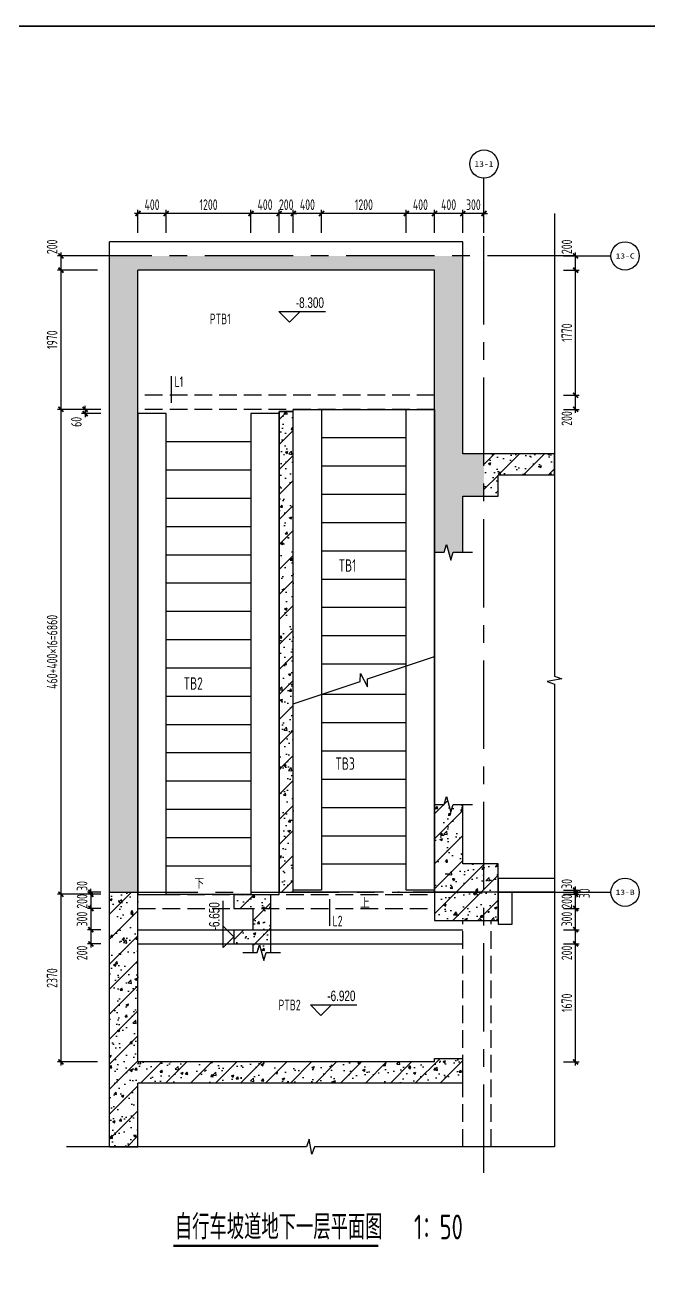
# Model space of a CAD drawing. Extents: x 20383 to 83436, y 6754 to 118707.
# Drawn here: x 31103 to 39935, y 40265 to 58068 of the extents above; entities that cross this region are included whole.
import ezdxf
from ezdxf.enums import TextEntityAlignment as Align

# ---------------------------------------------------------------- set-up
doc = ezdxf.new("R2010")
doc.units = 0
doc.header["$LTSCALE"] = 1000
doc.header["$MEASUREMENT"] = 0
for name, pattern in [('104-13#14# B1核心筒G$0$DOTE', [2.42, 2, -0.2, 0.02, -0.2]), ('CENTER', [2, 1.25, -0.25, 0.25, -0.25]), ('DASH', [0.35, 0.25, -0.1])]:
    doc.linetypes.add(name, pattern=pattern)
doc.layers.get('0').update_dxf_attribs({"linetype": 'CONTINUOUS'})
doc.layers.get('Defpoints').update_dxf_attribs({"color": 167, "linetype": 'CONTINUOUS'})
for name, color, linetype in [('02-TEXT_轴号', 7, 'CONTINUOUS'), ('104-13 B0核心筒$0$A_STR-砼墙', 51, 'CONTINUOUS'), ('104-13 B2核心筒$0$A_STR-砼墙', 51, 'CONTINUOUS'), ('104-13#14# B1核心筒G$0$A-E_电梯', 171, 'CONTINUOUS'), ('104-13#14# B1核心筒G$0$A-TECH_结构', 21, 'CONTINUOUS'), ('104-13#14# B1核心筒G$0$A_AXIS-轴线', 36, '104-13#14# B1核心筒G$0$DOTE'), ('104-13#14# B1核心筒G$0$A_STR-砌块墙', 121, 'CONTINUOUS'), ('104-13#14# B1核心筒G$0$A_STR-砼墙', 51, 'CONTINUOUS'), ('104-13#14# B1核心筒G$0$A_STR-砼柱', 51, 'CONTINUOUS'), ('AXIS', 253, 'CENTER'), ('AXIS_TEXT', 7, 'CONTINUOUS'), ('DIM', 3, 'CONTINUOUS'), ('PUB_TEXT', 7, 'CONTINUOUS'), ('s-beam', 4, 'DASH'), ('s-dim', 3, 'CONTINUOUS'), ('S-DIM-SYMB', 3, 'CONTINUOUS'), ('S-HATCH', 253, 'CONTINUOUS'), ('s-stair', 7, 'CONTINUOUS'), ('s-thin', 3, 'CONTINUOUS'), ('S_TEXT', 7, 'CONTINUOUS'), ('S_THIN', 7, 'CONTINUOUS'), ('X-104 13#平面$0$DIM_SYMB', 3, 'CONTINUOUS')]:
    doc.layers.add(name, color=color, linetype=linetype)
doc.styles.add('_TCH_AXIS', font='STXIHEI.TTF')
doc.styles.add('_TCH_DIM', font='ros.shx', dxfattribs={"width": 0.8, "bigfont": 'jd.shx'})
doc.styles.add('COMPLEX', font='COMPLEX')
doc.styles.add('TSSD_Dimension', font='tssdeng.shx', dxfattribs={"width": 0.7, "bigfont": 'TSSDCHN.SHX'})
doc.styles.add('TSSD_Rein', font='Tssdeng.shx', dxfattribs={"width": 0.7, "bigfont": 'hztxt.shx'})
doc.dimstyles.new('TSSD_50_50', dxfattribs={"dimtxt": 150, "dimasz": 50, "dimexe": 50, "dimexo": 125, "dimgap": 50, "dimtad": 1, "dimdec": 0, "dimzin": 0, "dimdsep": 46, "dimtxsty": 'TSSD_Dimension', "dimblk": 'ARCHTICK', "dimblk1": 'ARCHTICK', "dimblk2": 'ARCHTICK', "dimcen": 0, "dimdle": 50, "dimclrt": 7, "dimadec": 0, "dimazin": 0, "dimtfac": 1, "dimtdec": 0, "dimtix": 1, "dimtmove": 2, "dimatfit": 3, "dimfxl": 1, "dimtolj": 1, "dimtzin": 0, "dimarcsym": 0})
pattern_1 = [(50, (-183268.56, 102514.47), (358.6301, -31.37607), [37.5, -412.5]), (355, (-183268.56, 102514.47), (-69.37567, 376.09607), [30, -330]), (100.4514, (-183238.68, 102511.86), (289.2547, 344.71977), [31.8701, -350.57106]), (46.1842, (-183268.56, 102614.47), (533.6205, -82.7595), [56.25, -618.75]), (96.6356, (-183224.1, 102607.6), (467.3314, 487.0589), [47.8051, -525.8565]), (351.1842, (-183268.56, 102614.47), (467.331, 487.0593), [45, -495]), (21, (-183218.56, 102589.47), (298.45353, -201.30945), [37.5, -412.5]), (326, (-183218.56, 102589.47), (121.65767, 362.575), [30, -330]), (71.4514, (-183193.7, 102572.7), (420.1113, 161.26525), [31.8701, -350.57106]), (37.5, (-183268.56, 102514.47), (6.07993, 166.44693), [0, -326, 0, -335, 0, -331.25]), (7.5, (-183268.56, 102514.47), (131.53477, 197.20586), [0, -191, 0, -318.5, 0, -126.25]), (327.5, (-183380.06, 102514.47), (266.91122, -11.277436), [0, -125, 0, -390, 0, -517.5]), (317.5, (-183430.06, 102514.47), (291.59308, 50.0525), [0, -162.5, 0, -259, 0, -367.5]), (45, (-183268.56, 102514.47), (-176.7767, 176.7767), [])]

# ---------------------------------------------------------------- blocks, each defined once
blk = doc.blocks.new('_AXISO')
blk.add_circle((0, 0), 0.5)
at = {"layer": 'AXIS_TEXT', "style": 'COMPLEX', "width": 1.041667}
blk.add_attdef('A', text='', height=0.56, dxfattribs=at).set_placement((-0.25, -0.28), (0.25, -0.28), align=Align.FIT)
blk = doc.blocks.new('_ArchTick')
at = {"color": 0, "const_width": 0.5}
blk.add_lwpolyline([(-0.71, -0.71), (0.71, 0.71)], dxfattribs=at)
blk = doc.blocks.new('*D177')
at = {"layer": 'Defpoints', "color": 0, "transparency": 16777216}
for p in [(31853, 54804), (31610, 54604), (32253, 54604)]:
    blk.add_point(p, dxfattribs=at)
at = {"layer": 's-dim', "color": 0, "lineweight": -2, "transparency": 16777216}
for p, q in [((31610, 54854), (31610, 54554)), ((31728, 54804), (31560, 54804)), ((32128, 54604), (31560, 54604))]:
    blk.add_line(p, q, dxfattribs=at)
at = {"layer": 's-dim', "color": 0, "lineweight": -2, "transparency": 16777216, "xscale": 50, "yscale": 50, "zscale": 50}
for p, rotation in [((31610, 54804), 90), ((31610, 54604), 270)]:
    blk.add_blockref('_ArchTick', p, dxfattribs=dict(at, rotation=rotation))
at = {"layer": 's-dim', "color": 7, "transparency": 16777216, "insert": (31485, 54933), "char_height": 150, "attachment_point": 5, "rotation": 90, "style": 'TSSD_Dimension'}
blk.add_mtext('\\A1;200', dxfattribs=at)
blk = doc.blocks.new('*D178')
at = {"layer": 'Defpoints', "color": 0, "transparency": 16777216}
for p in [(32253, 54604), (31610, 52634), (32253, 52634)]:
    blk.add_point(p, dxfattribs=at)
at = {"layer": 's-dim', "color": 0, "lineweight": -2, "transparency": 16777216}
for p, q in [((32128, 54604), (31560, 54604)), ((31610, 54654), (31610, 52584)), ((32128, 52634), (31560, 52634))]:
    blk.add_line(p, q, dxfattribs=at)
at = {"layer": 's-dim', "color": 0, "lineweight": -2, "transparency": 16777216, "xscale": 50, "yscale": 50, "zscale": 50}
for p, rotation in [((31610, 54604), 90), ((31610, 52634), 270)]:
    blk.add_blockref('_ArchTick', p, dxfattribs=dict(at, rotation=rotation))
at = {"layer": 's-dim', "color": 7, "transparency": 16777216, "insert": (31485, 53619), "char_height": 150, "attachment_point": 5, "rotation": 90, "style": 'TSSD_Dimension'}
blk.add_mtext('\\A1;1970', dxfattribs=at)
blk = doc.blocks.new('*D179')
at = {"layer": 'Defpoints', "color": 0, "transparency": 16777216}
for p in [(32253, 52634), (31610, 45774), (32253, 45774)]:
    blk.add_point(p, dxfattribs=at)
at = {"layer": 's-dim', "color": 0, "lineweight": -2, "transparency": 16777216}
for p, q in [((32128, 52634), (31560, 52634)), ((31610, 52684), (31610, 45724)), ((32128, 45774), (31560, 45774))]:
    blk.add_line(p, q, dxfattribs=at)
at = {"layer": 's-dim', "color": 0, "lineweight": -2, "transparency": 16777216, "xscale": 50, "yscale": 50, "zscale": 50}
for p, rotation in [((31610, 52634), 90), ((31610, 45774), 270)]:
    blk.add_blockref('_ArchTick', p, dxfattribs=dict(at, rotation=rotation))
at = {"layer": 's-dim', "color": 7, "transparency": 16777216, "insert": (31485, 49204), "char_height": 150, "attachment_point": 5, "rotation": 90, "style": 'TSSD_Dimension'}
blk.add_mtext('\\A1;460+400×16=6860', dxfattribs=at)
blk = doc.blocks.new('*D180')
at = {"layer": 'Defpoints', "color": 0, "transparency": 16777216}
for p in [(32253, 45774), (31610, 43404), (32253, 43404)]:
    blk.add_point(p, dxfattribs=at)
at = {"layer": 's-dim', "color": 0, "lineweight": -2, "transparency": 16777216}
for p, q in [((32128, 45774), (31560, 45774)), ((31610, 45824), (31610, 43354)), ((32128, 43404), (31560, 43404))]:
    blk.add_line(p, q, dxfattribs=at)
at = {"layer": 's-dim', "color": 0, "lineweight": -2, "transparency": 16777216, "xscale": 50, "yscale": 50, "zscale": 50}
for p, rotation in [((31610, 45774), 90), ((31610, 43404), 270)]:
    blk.add_blockref('_ArchTick', p, dxfattribs=dict(at, rotation=rotation))
at = {"layer": 's-dim', "color": 7, "transparency": 16777216, "insert": (31485, 44589), "char_height": 150, "attachment_point": 5, "rotation": 90, "style": 'TSSD_Dimension'}
blk.add_mtext('\\A1;2370', dxfattribs=at)
blk = doc.blocks.new('*D181')
at = {"layer": 'Defpoints', "color": 0, "transparency": 16777216}
for p in [(31953, 52574), (32300, 52634), (32300, 52574)]:
    blk.add_point(p, dxfattribs=at)
at = {"layer": 's-dim', "color": 0, "lineweight": -2, "transparency": 16777216}
for p, q in [((32175, 52634), (31903, 52634)), ((32175, 52574), (31903, 52574)), ((31953, 52634), (31953, 52684)), ((31953, 52634), (31953, 52574)), ((31953, 52574), (31953, 52524))]:
    blk.add_line(p, q, dxfattribs=at)
at = {"layer": 's-dim', "color": 0, "lineweight": -2, "transparency": 16777216, "xscale": 50, "yscale": 50, "zscale": 50}
for p, rotation in [((31953, 52634), 270), ((31953, 52574), 90)]:
    blk.add_blockref('_ArchTick', p, dxfattribs=dict(at, rotation=rotation))
at = {"layer": 's-dim', "color": 7, "transparency": 16777216, "insert": (31828, 52457), "char_height": 150, "attachment_point": 5, "rotation": 90, "style": 'TSSD_Dimension'}
blk.add_mtext('\\A1;60', dxfattribs=at)
blk = doc.blocks.new('*D182')
at = {"layer": 'Defpoints', "color": 0, "transparency": 16777216}
for p in [(32034, 45774), (32300, 45804), (32300, 45774)]:
    blk.add_point(p, dxfattribs=at)
at = {"layer": 's-dim', "color": 0, "lineweight": -2, "transparency": 16777216}
for p, q in [((32175, 45804), (31984, 45804)), ((32175, 45774), (31984, 45774)), ((32034, 45804), (32034, 45854)), ((32034, 45804), (32034, 45774)), ((32034, 45774), (32034, 45724))]:
    blk.add_line(p, q, dxfattribs=at)
at = {"layer": 's-dim', "color": 0, "lineweight": -2, "transparency": 16777216, "xscale": 50, "yscale": 50, "zscale": 50}
for p, rotation in [((32034, 45804), 270), ((32034, 45774), 90)]:
    blk.add_blockref('_ArchTick', p, dxfattribs=dict(at, rotation=rotation))
at = {"layer": 's-dim', "color": 7, "transparency": 16777216, "insert": (31909, 45892), "char_height": 150, "attachment_point": 5, "rotation": 90, "style": 'TSSD_Dimension'}
blk.add_mtext('\\A1;30', dxfattribs=at)
blk = doc.blocks.new('*D183')
at = {"layer": 'Defpoints', "color": 0, "transparency": 16777216}
for p in [(32300, 45774), (32034, 45574), (32300, 45574)]:
    blk.add_point(p, dxfattribs=at)
at = {"layer": 's-dim', "color": 0, "lineweight": -2, "transparency": 16777216}
for p, q in [((32175, 45774), (31984, 45774)), ((32034, 45774), (32034, 45824)), ((32034, 45774), (32034, 45574)), ((32175, 45574), (31984, 45574)), ((32034, 45574), (32034, 45524))]:
    blk.add_line(p, q, dxfattribs=at)
at = {"layer": 's-dim', "color": 0, "lineweight": -2, "transparency": 16777216, "xscale": 50, "yscale": 50, "zscale": 50}
for p, rotation in [((32034, 45774), 270), ((32034, 45574), 90)]:
    blk.add_blockref('_ArchTick', p, dxfattribs=dict(at, rotation=rotation))
at = {"layer": 's-dim', "color": 7, "transparency": 16777216, "insert": (31909, 45674), "char_height": 150, "attachment_point": 5, "rotation": 90, "style": 'TSSD_Dimension'}
blk.add_mtext('\\A1;200', dxfattribs=at)
blk = doc.blocks.new('*D184')
at = {"layer": 'Defpoints', "color": 0, "transparency": 16777216}
for p in [(32300, 45574), (32034, 45274), (32300, 45274)]:
    blk.add_point(p, dxfattribs=at)
at = {"layer": 's-dim', "color": 0, "lineweight": -2, "transparency": 16777216}
for p, q in [((32034, 45574), (32034, 45624)), ((32175, 45574), (31984, 45574)), ((32034, 45574), (32034, 45274)), ((32175, 45274), (31984, 45274)), ((32034, 45274), (32034, 45224))]:
    blk.add_line(p, q, dxfattribs=at)
at = {"layer": 's-dim', "color": 0, "lineweight": -2, "transparency": 16777216, "xscale": 50, "yscale": 50, "zscale": 50}
for p, rotation in [((32034, 45574), 270), ((32034, 45274), 90)]:
    blk.add_blockref('_ArchTick', p, dxfattribs=dict(at, rotation=rotation))
at = {"layer": 's-dim', "color": 7, "transparency": 16777216, "insert": (31909, 45424), "char_height": 150, "attachment_point": 5, "rotation": 90, "style": 'TSSD_Dimension'}
blk.add_mtext('\\A1;300', dxfattribs=at)
blk = doc.blocks.new('*D185')
at = {"layer": 'Defpoints', "color": 0, "transparency": 16777216}
for p in [(32300, 45274), (32034, 45074), (32300, 45074)]:
    blk.add_point(p, dxfattribs=at)
at = {"layer": 's-dim', "color": 0, "lineweight": -2, "transparency": 16777216}
for p, q in [((32175, 45274), (31984, 45274)), ((32034, 45324), (32034, 45024)), ((32175, 45074), (31984, 45074))]:
    blk.add_line(p, q, dxfattribs=at)
at = {"layer": 's-dim', "color": 0, "lineweight": -2, "transparency": 16777216, "xscale": 50, "yscale": 50, "zscale": 50}
for p, rotation in [((32034, 45274), 90), ((32034, 45074), 270)]:
    blk.add_blockref('_ArchTick', p, dxfattribs=dict(at, rotation=rotation))
at = {"layer": 's-dim', "color": 7, "transparency": 16777216, "insert": (31909, 44945), "char_height": 150, "attachment_point": 5, "rotation": 90, "style": 'TSSD_Dimension'}
blk.add_mtext('\\A1;200', dxfattribs=at)
blk = doc.blocks.new('*D186')
at = {"layer": 'Defpoints', "color": 0, "transparency": 16777216}
for p in [(37300, 55404), (37300, 55004), (37600, 55004)]:
    blk.add_point(p, dxfattribs=at)
at = {"layer": 's-dim', "color": 0, "lineweight": -2, "transparency": 16777216}
for p, q in [((37300, 55404), (37250, 55404)), ((37300, 55129), (37300, 55454)), ((37600, 55404), (37300, 55404)), ((37600, 55129), (37600, 55454)), ((37600, 55404), (37650, 55404))]:
    blk.add_line(p, q, dxfattribs=at)
at = {"layer": 's-dim', "color": 0, "lineweight": -2, "transparency": 16777216, "xscale": 50, "yscale": 50, "zscale": 50}
blk.add_blockref('_ArchTick', (37300, 55404), dxfattribs=at)
at = {"layer": 's-dim', "color": 0, "lineweight": -2, "transparency": 16777216, "xscale": 50, "yscale": 50, "zscale": 50, "rotation": 180}
blk.add_blockref('_ArchTick', (37600, 55404), dxfattribs=at)
at = {"layer": 's-dim', "color": 7, "transparency": 16777216, "insert": (37450, 55529), "char_height": 150, "attachment_point": 5, "style": 'TSSD_Dimension'}
blk.add_mtext('\\A1;300', dxfattribs=at)
blk = doc.blocks.new('*D187')
at = {"layer": 'Defpoints', "color": 0, "transparency": 16777216}
for p in [(36900, 55404), (36900, 55004), (37300, 55004)]:
    blk.add_point(p, dxfattribs=at)
at = {"layer": 's-dim', "color": 0, "lineweight": -2, "transparency": 16777216}
for p, q in [((37350, 55404), (36850, 55404)), ((36900, 55129), (36900, 55454)), ((37300, 55129), (37300, 55454))]:
    blk.add_line(p, q, dxfattribs=at)
at = {"layer": 's-dim', "color": 0, "lineweight": -2, "transparency": 16777216, "xscale": 50, "yscale": 50, "zscale": 50, "rotation": 180}
blk.add_blockref('_ArchTick', (36900, 55404), dxfattribs=at)
at = {"layer": 's-dim', "color": 0, "lineweight": -2, "transparency": 16777216, "xscale": 50, "yscale": 50, "zscale": 50}
blk.add_blockref('_ArchTick', (37300, 55404), dxfattribs=at)
at = {"layer": 's-dim', "color": 7, "transparency": 16777216, "insert": (37100, 55529), "char_height": 150, "attachment_point": 5, "style": 'TSSD_Dimension'}
blk.add_mtext('\\A1;400', dxfattribs=at)
blk = doc.blocks.new('*D188')
at = {"layer": 'Defpoints', "color": 0, "transparency": 16777216}
for p in [(36500, 55404), (36500, 55004), (36900, 55004)]:
    blk.add_point(p, dxfattribs=at)
at = {"layer": 's-dim', "color": 0, "lineweight": -2, "transparency": 16777216}
for p, q in [((36950, 55404), (36450, 55404)), ((36500, 55129), (36500, 55454)), ((36900, 55129), (36900, 55454))]:
    blk.add_line(p, q, dxfattribs=at)
at = {"layer": 's-dim', "color": 0, "lineweight": -2, "transparency": 16777216, "xscale": 50, "yscale": 50, "zscale": 50, "rotation": 180}
blk.add_blockref('_ArchTick', (36500, 55404), dxfattribs=at)
at = {"layer": 's-dim', "color": 0, "lineweight": -2, "transparency": 16777216, "xscale": 50, "yscale": 50, "zscale": 50}
blk.add_blockref('_ArchTick', (36900, 55404), dxfattribs=at)
at = {"layer": 's-dim', "color": 7, "transparency": 16777216, "insert": (36700, 55529), "char_height": 150, "attachment_point": 5, "style": 'TSSD_Dimension'}
blk.add_mtext('\\A1;400', dxfattribs=at)
blk = doc.blocks.new('*D189')
at = {"layer": 'Defpoints', "color": 0, "transparency": 16777216}
for p in [(35300, 55404), (35300, 55004), (36500, 55004)]:
    blk.add_point(p, dxfattribs=at)
at = {"layer": 's-dim', "color": 0, "lineweight": -2, "transparency": 16777216}
for p, q in [((36550, 55404), (35250, 55404)), ((35300, 55129), (35300, 55454)), ((36500, 55129), (36500, 55454))]:
    blk.add_line(p, q, dxfattribs=at)
at = {"layer": 's-dim', "color": 0, "lineweight": -2, "transparency": 16777216, "xscale": 50, "yscale": 50, "zscale": 50, "rotation": 180}
blk.add_blockref('_ArchTick', (35300, 55404), dxfattribs=at)
at = {"layer": 's-dim', "color": 0, "lineweight": -2, "transparency": 16777216, "xscale": 50, "yscale": 50, "zscale": 50}
blk.add_blockref('_ArchTick', (36500, 55404), dxfattribs=at)
at = {"layer": 's-dim', "color": 7, "transparency": 16777216, "insert": (35900, 55529), "char_height": 150, "attachment_point": 5, "style": 'TSSD_Dimension'}
blk.add_mtext('\\A1;1200', dxfattribs=at)
blk = doc.blocks.new('*D190')
at = {"layer": 'Defpoints', "color": 0, "transparency": 16777216}
for p in [(34900, 55404), (34900, 55004), (35300, 55004)]:
    blk.add_point(p, dxfattribs=at)
at = {"layer": 's-dim', "color": 0, "lineweight": -2, "transparency": 16777216}
for p, q in [((35350, 55404), (34850, 55404)), ((34900, 55129), (34900, 55454)), ((35300, 55129), (35300, 55454))]:
    blk.add_line(p, q, dxfattribs=at)
at = {"layer": 's-dim', "color": 0, "lineweight": -2, "transparency": 16777216, "xscale": 50, "yscale": 50, "zscale": 50, "rotation": 180}
blk.add_blockref('_ArchTick', (34900, 55404), dxfattribs=at)
at = {"layer": 's-dim', "color": 0, "lineweight": -2, "transparency": 16777216, "xscale": 50, "yscale": 50, "zscale": 50}
blk.add_blockref('_ArchTick', (35300, 55404), dxfattribs=at)
at = {"layer": 's-dim', "color": 7, "transparency": 16777216, "insert": (35100, 55529), "char_height": 150, "attachment_point": 5, "style": 'TSSD_Dimension'}
blk.add_mtext('\\A1;400', dxfattribs=at)
blk = doc.blocks.new('*D191')
at = {"layer": 'Defpoints', "color": 0, "transparency": 16777216}
for p in [(34700, 55404), (34700, 55004), (34900, 55004)]:
    blk.add_point(p, dxfattribs=at)
at = {"layer": 's-dim', "color": 0, "lineweight": -2, "transparency": 16777216}
for p, q in [((34700, 55404), (34650, 55404)), ((34700, 55129), (34700, 55454)), ((34900, 55404), (34700, 55404)), ((34900, 55129), (34900, 55454)), ((34900, 55404), (34950, 55404))]:
    blk.add_line(p, q, dxfattribs=at)
at = {"layer": 's-dim', "color": 0, "lineweight": -2, "transparency": 16777216, "xscale": 50, "yscale": 50, "zscale": 50}
blk.add_blockref('_ArchTick', (34700, 55404), dxfattribs=at)
at = {"layer": 's-dim', "color": 0, "lineweight": -2, "transparency": 16777216, "xscale": 50, "yscale": 50, "zscale": 50, "rotation": 180}
blk.add_blockref('_ArchTick', (34900, 55404), dxfattribs=at)
at = {"layer": 's-dim', "color": 7, "transparency": 16777216, "insert": (34800, 55529), "char_height": 150, "attachment_point": 5, "style": 'TSSD_Dimension'}
blk.add_mtext('\\A1;200', dxfattribs=at)
blk = doc.blocks.new('*D192')
at = {"layer": 'Defpoints', "color": 0, "transparency": 16777216}
for p in [(34300, 55404), (34300, 55004), (34700, 55004)]:
    blk.add_point(p, dxfattribs=at)
at = {"layer": 's-dim', "color": 0, "lineweight": -2, "transparency": 16777216}
for p, q in [((34750, 55404), (34250, 55404)), ((34300, 55129), (34300, 55454)), ((34700, 55129), (34700, 55454))]:
    blk.add_line(p, q, dxfattribs=at)
at = {"layer": 's-dim', "color": 0, "lineweight": -2, "transparency": 16777216, "xscale": 50, "yscale": 50, "zscale": 50, "rotation": 180}
blk.add_blockref('_ArchTick', (34300, 55404), dxfattribs=at)
at = {"layer": 's-dim', "color": 0, "lineweight": -2, "transparency": 16777216, "xscale": 50, "yscale": 50, "zscale": 50}
blk.add_blockref('_ArchTick', (34700, 55404), dxfattribs=at)
at = {"layer": 's-dim', "color": 7, "transparency": 16777216, "insert": (34500, 55529), "char_height": 150, "attachment_point": 5, "style": 'TSSD_Dimension'}
blk.add_mtext('\\A1;400', dxfattribs=at)
blk = doc.blocks.new('*D193')
at = {"layer": 'Defpoints', "color": 0, "transparency": 16777216}
for p in [(33100, 55404), (33100, 55004), (34300, 55004)]:
    blk.add_point(p, dxfattribs=at)
at = {"layer": 's-dim', "color": 0, "lineweight": -2, "transparency": 16777216}
for p, q in [((34350, 55404), (33050, 55404)), ((33100, 55129), (33100, 55454)), ((34300, 55129), (34300, 55454))]:
    blk.add_line(p, q, dxfattribs=at)
at = {"layer": 's-dim', "color": 0, "lineweight": -2, "transparency": 16777216, "xscale": 50, "yscale": 50, "zscale": 50, "rotation": 180}
blk.add_blockref('_ArchTick', (33100, 55404), dxfattribs=at)
at = {"layer": 's-dim', "color": 0, "lineweight": -2, "transparency": 16777216, "xscale": 50, "yscale": 50, "zscale": 50}
blk.add_blockref('_ArchTick', (34300, 55404), dxfattribs=at)
at = {"layer": 's-dim', "color": 7, "transparency": 16777216, "insert": (33700, 55529), "char_height": 150, "attachment_point": 5, "style": 'TSSD_Dimension'}
blk.add_mtext('\\A1;1200', dxfattribs=at)
blk = doc.blocks.new('*D194')
at = {"layer": 'Defpoints', "color": 0, "transparency": 16777216}
for p in [(32700, 55404), (32700, 55004), (33100, 55004)]:
    blk.add_point(p, dxfattribs=at)
at = {"layer": 's-dim', "color": 0, "lineweight": -2, "transparency": 16777216}
for p, q in [((33150, 55404), (32650, 55404)), ((32700, 55129), (32700, 55454)), ((33100, 55129), (33100, 55454))]:
    blk.add_line(p, q, dxfattribs=at)
at = {"layer": 's-dim', "color": 0, "lineweight": -2, "transparency": 16777216, "xscale": 50, "yscale": 50, "zscale": 50, "rotation": 180}
blk.add_blockref('_ArchTick', (32700, 55404), dxfattribs=at)
at = {"layer": 's-dim', "color": 0, "lineweight": -2, "transparency": 16777216, "xscale": 50, "yscale": 50, "zscale": 50}
blk.add_blockref('_ArchTick', (33100, 55404), dxfattribs=at)
at = {"layer": 's-dim', "color": 7, "transparency": 16777216, "insert": (32900, 55529), "char_height": 150, "attachment_point": 5, "style": 'TSSD_Dimension'}
blk.add_mtext('\\A1;400', dxfattribs=at)
blk = doc.blocks.new('*D195')
at = {"layer": 'Defpoints', "color": 0, "transparency": 16777216}
for p in [(38600, 52834), (38898, 52834), (38600, 52634)]:
    blk.add_point(p, dxfattribs=at)
at = {"layer": 's-dim', "color": 0, "lineweight": -2, "transparency": 16777216}
for p, q in [((38898, 52584), (38898, 52884)), ((38725, 52834), (38948, 52834)), ((38725, 52634), (38948, 52634))]:
    blk.add_line(p, q, dxfattribs=at)
at = {"layer": 's-dim', "color": 0, "lineweight": -2, "transparency": 16777216, "xscale": 50, "yscale": 50, "zscale": 50}
for p, rotation in [((38898, 52834), 90), ((38898, 52634), 270)]:
    blk.add_blockref('_ArchTick', p, dxfattribs=dict(at, rotation=rotation))
at = {"layer": 's-dim', "color": 7, "transparency": 16777216, "insert": (38773, 52505), "char_height": 150, "attachment_point": 5, "rotation": 90, "style": 'TSSD_Dimension'}
blk.add_mtext('\\A1;200', dxfattribs=at)
blk = doc.blocks.new('*D196')
at = {"layer": 'Defpoints', "color": 0, "transparency": 16777216}
for p in [(38600, 54804), (38898, 54804), (38600, 54604)]:
    blk.add_point(p, dxfattribs=at)
at = {"layer": 's-dim', "color": 0, "lineweight": -2, "transparency": 16777216}
for p, q in [((38898, 54554), (38898, 54854)), ((38725, 54804), (38948, 54804)), ((38725, 54604), (38948, 54604))]:
    blk.add_line(p, q, dxfattribs=at)
at = {"layer": 's-dim', "color": 0, "lineweight": -2, "transparency": 16777216, "xscale": 50, "yscale": 50, "zscale": 50}
for p, rotation in [((38898, 54804), 90), ((38898, 54604), 270)]:
    blk.add_blockref('_ArchTick', p, dxfattribs=dict(at, rotation=rotation))
at = {"layer": 's-dim', "color": 7, "transparency": 16777216, "insert": (38773, 54933), "char_height": 150, "attachment_point": 5, "rotation": 90, "style": 'TSSD_Dimension'}
blk.add_mtext('\\A1;200', dxfattribs=at)
blk = doc.blocks.new('*D197')
at = {"layer": 'Defpoints', "color": 0, "transparency": 16777216}
for p in [(38600, 54604), (38898, 54604), (38600, 52834)]:
    blk.add_point(p, dxfattribs=at)
at = {"layer": 's-dim', "color": 0, "lineweight": -2, "transparency": 16777216}
for p, q in [((38725, 54604), (38948, 54604)), ((38898, 52784), (38898, 54654)), ((38725, 52834), (38948, 52834))]:
    blk.add_line(p, q, dxfattribs=at)
at = {"layer": 's-dim', "color": 0, "lineweight": -2, "transparency": 16777216, "xscale": 50, "yscale": 50, "zscale": 50}
for p, rotation in [((38898, 54604), 90), ((38898, 52834), 270)]:
    blk.add_blockref('_ArchTick', p, dxfattribs=dict(at, rotation=rotation))
at = {"layer": 's-dim', "color": 7, "transparency": 16777216, "insert": (38773, 53719), "char_height": 150, "attachment_point": 5, "rotation": 90, "style": 'TSSD_Dimension'}
blk.add_mtext('\\A1;1770', dxfattribs=at)
blk = doc.blocks.new('*D198')
at = {"layer": 'Defpoints', "color": 0, "transparency": 16777216}
for p in [(38600, 45074), (38898, 45074), (38600, 43404)]:
    blk.add_point(p, dxfattribs=at)
at = {"layer": 's-dim', "color": 0, "lineweight": -2, "transparency": 16777216}
for p, q in [((38725, 45074), (38948, 45074)), ((38898, 43354), (38898, 45124)), ((38725, 43404), (38948, 43404))]:
    blk.add_line(p, q, dxfattribs=at)
at = {"layer": 's-dim', "color": 0, "lineweight": -2, "transparency": 16777216, "xscale": 50, "yscale": 50, "zscale": 50}
for p, rotation in [((38898, 45074), 90), ((38898, 43404), 270)]:
    blk.add_blockref('_ArchTick', p, dxfattribs=dict(at, rotation=rotation))
at = {"layer": 's-dim', "color": 7, "transparency": 16777216, "insert": (38773, 44239), "char_height": 150, "attachment_point": 5, "rotation": 90, "style": 'TSSD_Dimension'}
blk.add_mtext('\\A1;1670', dxfattribs=at)
blk = doc.blocks.new('*D199')
at = {"layer": 'Defpoints', "color": 0, "transparency": 16777216}
for p in [(38600, 45274), (38898, 45274), (38600, 45074)]:
    blk.add_point(p, dxfattribs=at)
at = {"layer": 's-dim', "color": 0, "lineweight": -2, "transparency": 16777216}
for p, q in [((38725, 45274), (38948, 45274)), ((38898, 45024), (38898, 45324)), ((38725, 45074), (38948, 45074))]:
    blk.add_line(p, q, dxfattribs=at)
at = {"layer": 's-dim', "color": 0, "lineweight": -2, "transparency": 16777216, "xscale": 50, "yscale": 50, "zscale": 50}
for p, rotation in [((38898, 45274), 90), ((38898, 45074), 270)]:
    blk.add_blockref('_ArchTick', p, dxfattribs=dict(at, rotation=rotation))
at = {"layer": 's-dim', "color": 7, "transparency": 16777216, "insert": (38773, 44945), "char_height": 150, "attachment_point": 5, "rotation": 90, "style": 'TSSD_Dimension'}
blk.add_mtext('\\A1;200', dxfattribs=at)
blk = doc.blocks.new('*D200')
at = {"layer": 'Defpoints', "color": 0, "transparency": 16777216}
for p in [(38600, 45574), (38898, 45574), (38600, 45274)]:
    blk.add_point(p, dxfattribs=at)
at = {"layer": 's-dim', "color": 0, "lineweight": -2, "transparency": 16777216}
for p, q in [((38898, 45574), (38898, 45624)), ((38725, 45574), (38948, 45574)), ((38898, 45274), (38898, 45574)), ((38725, 45274), (38948, 45274)), ((38898, 45274), (38898, 45224))]:
    blk.add_line(p, q, dxfattribs=at)
at = {"layer": 's-dim', "color": 0, "lineweight": -2, "transparency": 16777216, "xscale": 50, "yscale": 50, "zscale": 50}
for p, rotation in [((38898, 45574), 270), ((38898, 45274), 90)]:
    blk.add_blockref('_ArchTick', p, dxfattribs=dict(at, rotation=rotation))
at = {"layer": 's-dim', "color": 7, "transparency": 16777216, "insert": (38773, 45424), "char_height": 150, "attachment_point": 5, "rotation": 90, "style": 'TSSD_Dimension'}
blk.add_mtext('\\A1;300', dxfattribs=at)
blk = doc.blocks.new('*D201')
at = {"layer": 'Defpoints', "color": 0, "transparency": 16777216}
for p in [(38600, 45774), (38898, 45774), (38600, 45574)]:
    blk.add_point(p, dxfattribs=at)
at = {"layer": 's-dim', "color": 0, "lineweight": -2, "transparency": 16777216}
for p, q in [((38725, 45774), (38948, 45774)), ((38898, 45774), (38898, 45824)), ((38898, 45574), (38898, 45774)), ((38725, 45574), (38948, 45574)), ((38898, 45574), (38898, 45524))]:
    blk.add_line(p, q, dxfattribs=at)
at = {"layer": 's-dim', "color": 0, "lineweight": -2, "transparency": 16777216, "xscale": 50, "yscale": 50, "zscale": 50}
for p, rotation in [((38898, 45774), 270), ((38898, 45574), 90)]:
    blk.add_blockref('_ArchTick', p, dxfattribs=dict(at, rotation=rotation))
at = {"layer": 's-dim', "color": 7, "transparency": 16777216, "insert": (38773, 45674), "char_height": 150, "attachment_point": 5, "rotation": 90, "style": 'TSSD_Dimension'}
blk.add_mtext('\\A1;200', dxfattribs=at)
blk = doc.blocks.new('*D202')
at = {"layer": 'Defpoints', "color": 0, "transparency": 16777216}
for p in [(38600, 45804), (38600, 45774), (38898, 45804)]:
    blk.add_point(p, dxfattribs=at)
at = {"layer": 's-dim', "color": 0, "lineweight": -2, "transparency": 16777216}
for p, q in [((38725, 45804), (38948, 45804)), ((38725, 45774), (38948, 45774)), ((38898, 45804), (38898, 45854)), ((38898, 45774), (38898, 45804)), ((38898, 45774), (38898, 45724))]:
    blk.add_line(p, q, dxfattribs=at)
at = {"layer": 's-dim', "color": 0, "lineweight": -2, "transparency": 16777216, "xscale": 50, "yscale": 50, "zscale": 50}
for p, rotation in [((38898, 45804), 270), ((38898, 45774), 90)]:
    blk.add_blockref('_ArchTick', p, dxfattribs=dict(at, rotation=rotation))
at = {"layer": 's-dim', "color": 7, "transparency": 16777216, "insert": (39023, 45789), "char_height": 150, "attachment_point": 5, "rotation": 90, "style": 'TSSD_Dimension'}
blk.add_mtext('\\A1;30', dxfattribs=at)
blk = doc.blocks.new('*D203')
at = {"layer": 'Defpoints', "color": 0, "transparency": 16777216}
for p in [(38600, 45834), (38600, 45804), (38898, 45834)]:
    blk.add_point(p, dxfattribs=at)
at = {"layer": 's-dim', "color": 0, "lineweight": -2, "transparency": 16777216}
for p, q in [((38725, 45834), (38948, 45834)), ((38725, 45804), (38948, 45804)), ((38898, 45834), (38898, 45884)), ((38898, 45804), (38898, 45834)), ((38898, 45804), (38898, 45754))]:
    blk.add_line(p, q, dxfattribs=at)
at = {"layer": 's-dim', "color": 0, "lineweight": -2, "transparency": 16777216, "xscale": 50, "yscale": 50, "zscale": 50}
for p, rotation in [((38898, 45834), 270), ((38898, 45804), 90)]:
    blk.add_blockref('_ArchTick', p, dxfattribs=dict(at, rotation=rotation))
at = {"layer": 's-dim', "color": 7, "transparency": 16777216, "insert": (38773, 45922), "char_height": 150, "attachment_point": 5, "rotation": 90, "style": 'TSSD_Dimension'}
blk.add_mtext('\\A1;30', dxfattribs=at)

msp = doc.modelspace()

# ---------------------------------------------------------------- hatches: boundary and pattern name
at = {"layer": 'S-HATCH'}
h = msp.add_hatch(dxfattribs=at)
h.set_pattern_fill('ARMORED', color=256, scale=50, style=0)
h.set_pattern_definition(pattern_1)
h.paths.add_polyline_path([(32699.8, 52573.7), (32699.8, 54603.7), (36899.8, 54603.7), (36899.8, 52003.7), (36899.8, 51403.7), (36899.8, 50612.4), (37034.8, 50612.4), (37069.8, 50722.4), (37129.8, 50502.4), (37164.8, 50612.4), (37299.8, 50612.4), (37299.8, 51403.7), (37599.8, 51403.7), (37599.8, 52003.7), (37299.8, 52003.7), (37299.8, 54803.7), (32299.8, 54803.7), (32299.8, 45803.7), (32699.8, 45803.7)])
h = msp.add_hatch(dxfattribs=at)
h.set_pattern_fill('ARMORED', color=256, scale=50, style=0)
h.set_pattern_definition(pattern_1)
h.paths.add_polyline_path([(34899.8, 52603.7), (34699.8, 52603.7), (34699.8, 52573.7), (34699.8, 52573.7), (34699.8, 45803.7), (34699.8, 45803.7), (34699.8, 45803.7), (34699.8, 52573.7), (34699.8, 52573.7), (34699.8, 45803.7), (34874.8, 45803.7), (34874.8, 45803.7), (34899.8, 45803.7)])
h = msp.add_hatch(dxfattribs=at)
h.set_pattern_fill('ARMORED', color=256, scale=50, style=0)
h.set_pattern_definition(pattern_1)
h.paths.add_polyline_path([(38599.8, 52003.7), (37799.8, 52003.7), (37599.8, 52003.7), (37599.8, 51403.7), (37799.8, 51403.7), (37799.8, 51703.7), (38599.8, 51703.7)])
h = msp.add_hatch(dxfattribs=at)
h.set_pattern_fill('ARMORED', color=256, scale=50, style=0)
h.set_pattern_definition(pattern_1)
h.paths.add_polyline_path([(37599.8, 46203.7), (37299.8, 46203.7), (37299.8, 47046.8), (37164.8, 47046.8), (37129.8, 46936.8), (37069.8, 47156.8), (37034.8, 47046.8), (36899.8, 47046.8), (36899.8, 46203.7), (36899.8, 45803.7), (37599.8, 45803.7)])
h = msp.add_hatch(dxfattribs=at)
h.set_pattern_fill('ARMORED', color=256, scale=50, style=0)
h.set_pattern_definition(pattern_1)
h.paths.add_polyline_path([(37799.8, 46203.7), (37599.8, 46203.7), (37599.8, 45803.7), (37799.8, 45803.7), (37799.8, 46003.7), (37799.8, 46003.7)])
h = msp.add_hatch(dxfattribs=at)
h.set_pattern_fill('ARMORED', color=256, scale=50, style=0)
h.set_pattern_definition(pattern_1)
h.paths.add_polyline_path([(37299.8, 43453.7), (36899.8, 43453.7), (36899.8, 43403.7), (32699.8, 43403.7), (32699.8, 45773.7), (32699.8, 45773.7), (32699.8, 45803.7), (32299.8, 45803.7), (32299.8, 43103.7), (32299.8, 42203.7), (32699.8, 42203.7), (32699.8, 43103.7), (36899.8, 43103.7), (37299.8, 43103.7)])
h = msp.add_hatch(dxfattribs=at)
h.set_pattern_fill('ARMORED', color=256, scale=50, style=0)
h.set_pattern_definition(pattern_1)
edge = h.paths.add_edge_path()
edge.add_line((34057.9, 45773.7), (34577.9, 45773.7))
edge.add_line((34057.9, 45773.7), (34057.9, 45573.7))
edge.add_line((34057.9, 45573.7), (34327.9, 45573.7))
edge.add_line((34327.9, 45573.7), (34327.9, 45273.7))
edge.add_line((34057.9, 45273.7), (34327.9, 45273.7))
edge.add_line((34057.9, 45273.7), (34057.9, 45073.7))
edge.add_line((34057.9, 45073.7), (34327.9, 45073.7))
edge.add_line((34327.9, 45073.7), (34327.9, 44949.5))
edge.add_line((34187.9, 44949.5), (34387.9, 44949.5))
edge.add_line((34387.9, 44949.5), (34422.9, 45059.5))
edge.add_line((34422.9, 45059.5), (34482.9, 44839.5))
edge.add_line((34482.9, 44839.5), (34517.9, 44949.5))
edge.add_line((34517.9, 44949.5), (34717.9, 44949.5))
edge.add_line((34577.9, 45773.7), (34577.9, 44949.5))
h = msp.add_hatch(dxfattribs=at)
h.set_pattern_fill('ARMORED', color=256, scale=50, style=0)
h.set_pattern_definition(pattern_1)
h.paths.add_polyline_path([(37599.8, 45803.7), (36899.8, 45803.7), (36899.8, 45403.7), (37599.8, 45403.7)])
h = msp.add_hatch(dxfattribs=at)
h.set_pattern_fill('ARMORED', color=256, scale=50, style=0)
h.set_pattern_definition(pattern_1)
h.paths.add_polyline_path([(37799.8, 45803.7), (37599.8, 45803.7), (37599.8, 45403.7), (37799.8, 45403.7)])

# ---------------------------------------------------------------- linework, layer by layer
at = {"const_width": 25}
msp.add_lwpolyline([(49584.4, 10505.7), (49584.4, 58055.7), (20884.4, 58055.7), (20884.4, 10505.7)], close=True, dxfattribs=at)
at = {"layer": '104-13 B0核心筒$0$A_STR-砼墙'}
for p, q in [((34057.9, 45773.7), (34577.9, 45773.7)), ((34057.9, 45773.7), (34057.9, 45573.7)), ((34577.9, 45773.7), (34577.9, 44949.5)), ((34057.9, 45573.7), (34327.9, 45573.7)), ((34327.9, 45573.7), (34327.9, 45273.7)), ((34057.9, 45273.7), (34327.9, 45273.7)), ((34057.9, 45273.7), (34057.9, 45073.7)), ((34057.9, 45073.7), (34327.9, 45073.7)), ((34327.9, 45073.7), (34327.9, 44949.5))]:
    msp.add_line(p, q, dxfattribs=at)
at = {"layer": '104-13 B2核心筒$0$A_STR-砼墙'}
for p, q in [((34699.8, 45803.7), (34699.8, 52603.7)), ((34699.8, 52603.7), (34899.8, 52603.7)), ((34899.8, 45803.7), (34899.8, 52603.7)), ((34699.8, 45803.7), (34899.8, 45803.7))]:
    msp.add_line(p, q, dxfattribs=at)
at = {"layer": '104-13#14# B1核心筒G$0$A-E_电梯'}
msp.add_lwpolyline([(34699.8, 45803.7), (34899.8, 45803.7), (34899.8, 52603.7), (34699.8, 52603.7)], close=True, dxfattribs=at)
at = {"layer": '104-13#14# B1核心筒G$0$A-TECH_结构'}
msp.add_line((36899.8, 45803.7), (36899.8, 52403.7), dxfattribs=at)
at = {"layer": '104-13#14# B1核心筒G$0$A_AXIS-轴线', "linetype": '104-13#14# B1核心筒G$0$DOTE'}
msp.add_line((38599.8, 45803.7), (34874.8, 45803.7), dxfattribs=at)
at = {"layer": '104-13#14# B1核心筒G$0$A_STR-砌块墙'}
for p, q in [((38599.8, 50403.7), (38599.8, 50203.7)), ((37799.8, 46003.7), (38599.8, 46003.7)), ((37799.8, 46003.7), (37799.8, 45353.7)), ((38599.8, 46003.7), (38599.8, 45803.7)), ((37999.8, 45803.7), (38599.8, 45803.7)), ((37999.8, 45353.7), (37999.8, 45803.7)), ((37799.8, 45353.7), (37999.8, 45353.7)), ((38599.8, 43403.7), (38599.8, 43203.7))]:
    msp.add_line(p, q, dxfattribs=at)
at = {"layer": '104-13#14# B1核心筒G$0$A_STR-砼墙'}
for p, q in [((37299.8, 55003.7), (32299.8, 55003.7)), ((32299.8, 43103.7), (32299.8, 55003.7)), ((37299.8, 52003.7), (37299.8, 55003.7)), ((36899.8, 54603.7), (32699.8, 54603.7)), ((32699.8, 43403.7), (32699.8, 54603.7)), ((36899.8, 52003.7), (36899.8, 54603.7)), ((38599.8, 52003.7), (37799.8, 52003.7)), ((38599.8, 51703.7), (38599.8, 52003.7)), ((38599.8, 51703.7), (37799.8, 51703.7)), ((36899.8, 50612.4), (36899.8, 51403.7)), ((37299.8, 50612.4), (37299.8, 51403.7)), ((36899.8, 46203.7), (36899.8, 47046.8)), ((37299.8, 46203.7), (37299.8, 47046.8)), ((36899.8, 43403.7), (36899.8, 43453.7)), ((36899.8, 43453.7), (37299.8, 43453.7)), ((37299.8, 43103.7), (37299.8, 43453.7)), ((36899.8, 43403.7), (32699.8, 43403.7)), ((32299.8, 42203.7), (32299.8, 43103.7)), ((36899.8, 43103.7), (32699.8, 43103.7)), ((32699.8, 42203.7), (32699.8, 43103.7)), ((37299.8, 43103.7), (36899.8, 43103.7)), ((37199.8, 43103.7), (37187.1, 43104.3)), ((32299.8, 42203.7), (32699.8, 42203.7))]:
    msp.add_line(p, q, dxfattribs=at)
at = {"layer": '104-13#14# B1核心筒G$0$A_STR-砼柱'}
for p, q in [((36899.8, 52003.7), (36899.8, 51403.7)), ((37799.8, 52003.7), (37299.8, 52003.7)), ((37799.8, 51403.7), (37799.8, 51703.7)), ((37299.8, 51403.7), (37799.8, 51403.7)), ((36899.8, 46203.7), (36899.8, 45403.7)), ((37799.8, 46203.7), (37299.8, 46203.7)), ((37799.8, 45403.7), (37799.8, 46203.7)), ((36899.8, 45403.7), (37799.8, 45403.7))]:
    msp.add_line(p, q, dxfattribs=at)
at = {"layer": 'AXIS', "color": 1}
for p, q in [((37599.8, 41833), (37599.8, 55403.7)), ((38898.5, 54803.7), (31505.8, 54803.7)), ((32299.8, 45803.7), (38898.5, 45803.7))]:
    msp.add_line(p, q, dxfattribs=at)
at = {"layer": 'DIM'}
for p, q in [((34845.3, 53866.6), (34695.3, 54016.6)), ((34695.3, 54016.6), (35354.9, 54016.6)), ((34845.3, 53866.6), (34995.3, 54016.6)), ((33907.9, 45023.7), (33907.9, 45683.3)), ((34057.9, 45173.7), (33907.9, 45323.7)), ((34057.9, 45173.7), (33907.9, 45023.7)), ((35291.4, 44060.8), (35141.4, 44210.8)), ((35141.4, 44210.8), (35801, 44210.8)), ((35291.4, 44060.8), (35441.4, 44210.8))]:
    msp.add_line(p, q, dxfattribs=at)
at = {"layer": 's-beam'}
for p, q in [((36899.8, 52833.7), (32699.8, 52833.7)), ((36899.8, 52633.7), (32699.8, 52633.7)), ((32699.8, 45773.7), (36899.8, 45773.7)), ((32699.8, 45573.7), (36899.8, 45573.7)), ((37299.8, 42203.7), (37299.8, 45403.7)), ((37699.8, 42203.7), (37699.8, 45403.7))]:
    msp.add_line(p, q, dxfattribs=at)
at = {"layer": 's-beam', "linetype": 'Continuous'}
for p, q in [((32699.8, 45273.7), (37299.8, 45273.7)), ((32699.8, 45073.7), (37299.8, 45073.7))]:
    msp.add_line(p, q, dxfattribs=at)
at = {"layer": 's-dim'}
for p, q in [((37599.8, 55403.7), (37599.8, 55903.7)), ((38898.5, 54803.7), (39398.5, 54803.7)), ((38898.5, 45803.7), (39398.5, 45803.7))]:
    msp.add_line(p, q, dxfattribs=at)
at = {"layer": 'S-DIM-SYMB', "const_width": 35}
msp.add_lwpolyline([(33201.4, 40800.9), (36103.2, 40800.9)], dxfattribs=at)
at = {"layer": 's-stair'}
for p, q in [((35299.8, 52633.7), (36499.8, 52633.7)), ((34299.8, 52173.7), (33099.8, 52173.7)), ((35299.8, 52233.7), (36499.8, 52233.7)), ((35299.8, 51833.7), (36499.8, 51833.7)), ((34299.8, 51773.7), (33099.8, 51773.7)), ((34299.8, 51373.7), (33099.8, 51373.7)), ((35299.8, 51433.7), (36499.8, 51433.7)), ((34299.8, 50973.7), (33099.8, 50973.7)), ((35299.8, 51033.7), (36499.8, 51033.7)), ((34299.8, 50573.7), (33099.8, 50573.7)), ((35299.8, 50633.7), (36499.8, 50633.7)), ((35299.8, 50233.7), (36499.8, 50233.7)), ((34299.8, 50173.7), (33099.8, 50173.7)), ((34299.8, 49773.7), (33099.8, 49773.7)), ((35299.8, 49833.7), (36499.8, 49833.7)), ((34299.8, 49373.7), (33099.8, 49373.7)), ((35299.8, 49433.7), (36499.8, 49433.7)), ((34299.8, 48973.7), (33099.8, 48973.7)), ((35299.8, 49033.7), (36499.8, 49033.7)), ((34299.8, 48573.7), (33099.8, 48573.7)), ((35299.8, 48603.7), (36499.8, 48603.7)), ((34299.8, 48173.7), (33099.8, 48173.7)), ((35299.8, 48203.7), (36499.8, 48203.7)), ((34299.8, 47773.7), (33099.8, 47773.7)), ((35299.8, 47803.7), (36499.8, 47803.7)), ((34299.8, 47373.7), (33099.8, 47373.7)), ((35299.8, 47403.7), (36499.8, 47403.7)), ((35299.8, 47003.7), (36499.8, 47003.7)), ((34299.8, 46973.7), (33099.8, 46973.7)), ((34299.8, 46573.7), (33099.8, 46573.7)), ((35299.8, 46603.7), (36499.8, 46603.7)), ((34299.8, 46173.7), (33099.8, 46173.7)), ((35299.8, 46203.7), (36499.8, 46203.7)), ((34299.8, 45773.7), (33099.8, 45773.7))]:
    msp.add_line(p, q, dxfattribs=at)
for points in [[(33099.8, 52573.7), (32699.8, 52573.7), (32699.8, 45773.7), (33099.8, 45773.7)], [(34699.8, 52573.7), (34299.8, 52573.7), (34299.8, 45773.7), (34699.8, 45773.7)], [(34899.8, 52633.7), (35299.8, 52633.7), (35299.8, 45833.7), (34899.8, 45833.7)], [(36499.8, 52633.7), (36899.8, 52633.7), (36899.8, 45833.7), (36499.8, 45833.7)]]:
    msp.add_lwpolyline(points, close=True, dxfattribs=at)
at = {"layer": 's-thin'}
for points in [[(38599.8, 55403.7), (38599.8, 48860), (38704.8, 48821.8), (38494.8, 48784.7), (38599.8, 48747.5), (38599.8, 42203.7)], [(36899.8, 50612.4), (37034.8, 50612.4), (37069.8, 50722.4), (37129.8, 50502.4), (37164.8, 50612.4), (37439.8, 50612.4)], [(34899.8, 48470.4), (35846.5, 48785.9), (35849.5, 48897.6), (35951.1, 48710.1), (35953.2, 48821.5), (36899.8, 49137.1)], [(36899.8, 47046.8), (37034.8, 47046.8), (37069.8, 47156.8), (37129.8, 46936.8), (37164.8, 47046.8), (37439.8, 47046.8)], [(34187.9, 44949.5), (34387.9, 44949.5), (34422.9, 45059.5), (34482.9, 44839.5), (34517.9, 44949.5), (34717.9, 44949.5)], [(38599.8, 42203.7), (35200.8, 42203.7), (35162.6, 42098.7), (35125.6, 42308.7), (35088.3, 42203.7), (31689.3, 42203.7)]]:
    msp.add_lwpolyline(points, dxfattribs=at)
at = {"layer": 'S_THIN'}
for p, q in [((33177.1, 52727.1), (33177.1, 53102.5)), ((35415.3, 45329.3), (35415.3, 45704.7))]:
    msp.add_line(p, q, dxfattribs=at)
at = {"layer": 'X-104 13#平面$0$DIM_SYMB'}
for points in [[(33699.8, 45803.7, 0, 0, 0), (33699.8, 53595.9, 0, 0, 0), (35899.8, 53595.9, 0, 0, 0), (35899.8, 49553.7, 40, 0, 0), (35899.8, 49403.7, 0, 0, 0)], [(35899.8, 45803.7, 0, 0, 0), (35899.8, 48253.7, 40, 0, 0), (35899.8, 48403.7, 0, 0, 0)]]:
    msp.add_lwpolyline(points, format="xyseb", dxfattribs=at)

# ---------------------------------------------------------------- block references
at = {"layer": 's-dim'}
ref = msp.add_blockref('_AXISO', (37599.8, 56103.7), dxfattribs=dict(at, xscale=400, yscale=400, zscale=400))
ref.add_attrib('A', '13-1', dxfattribs={"layer": '02-TEXT_轴号', "height": 83.74, "style": '_TCH_AXIS', "width": 1.195229}).set_placement((37466.2, 56061.8), (37733.4, 56061.8), align=Align.FIT)
ref = msp.add_blockref('_AXISO', (39598.5, 54803.7), dxfattribs=dict(at, xscale=400, yscale=400, zscale=400))
ref.add_attrib('A', '13-C', dxfattribs={"layer": '02-TEXT_轴号', "height": 73.67, "style": '_TCH_AXIS', "width": 1.215712}).set_placement((39463.4, 54766.9), (39733.5, 54766.9), align=Align.FIT)
ref = msp.add_blockref('_AXISO', (39598.5, 45803.7), dxfattribs=dict(at, xscale=400, yscale=400, zscale=400))
ref.add_attrib('A', '13-B', dxfattribs={"layer": '02-TEXT_轴号', "height": 74.57, "style": '_TCH_AXIS', "width": 1.342318}).set_placement((39463.5, 45766.4), (39733.4, 45766.4), align=Align.FIT)

# ---------------------------------------------------------------- texts
at = {"layer": 'PUB_TEXT', "style": '_TCH_DIM', "width": 0.705882}
for s, height, p in [('-8.300', 148.75, (34935.9, 54069.1)), ('下', 148.8, (33500, 45855.8)), ('上', 148.8, (35846.2, 45576.2)), ('-6.920', 148.75, (35382, 44263.3))]:
    msp.add_text(s, height=height, dxfattribs=at).set_placement(p)
msp.add_text('-6.650', height=148.75, rotation=90, dxfattribs=at).set_placement((33855.4, 45264.3))
at = {"layer": 's-dim', "color": 0, "char_height": 175, "attachment_point": 3, "style": 'TSSD_Rein'}
for s, insert in [('TB1', (35792, 50512.8)), ('TB2', (33618.7, 48843.9)), ('TB3', (35770.8, 47710.8))]:
    msp.add_mtext_dynamic_manual_height_columns(s, width=439.113, gutter_width=875, heights=[0], dxfattribs=dict(at, insert=insert))
at = {"layer": 'S-DIM-SYMB', "color": 0, "insert": (33223.4, 41243.6), "char_height": 350, "attachment_point": 1, "style": 'TSSD_Rein'}
msp.add_mtext_dynamic_manual_height_columns('自行车坡道地下一层平面图   1：50', width=4716.961, gutter_width=875, heights=[0], dxfattribs=at)
at = {"layer": 'S_TEXT', "ltscale": 99, "style": 'TSSD_Dimension', "width": 0.7}
for s, p in [('PTB1', (33717.4, 53837.8)), ('L1', (33219.2, 52950.2)), ('L2', (35457.4, 45321.6)), ('PTB2', (34689.8, 44133.8))]:
    msp.add_text(s, height=150, dxfattribs=at).set_placement(p)

# ---------------------------------------------------------------- dimensions: what is measured, and where the dimension line sits
at = {"layer": 's-dim'}
for base, p1, p2, angle, picture, middle in [((32699.8, 55403.7), (33099.8, 55003.7), (32699.8, 55003.7), 180, '*D194', (32899.8, 55528.7)), ((33099.8, 55403.7), (34299.8, 55003.7), (33099.8, 55003.7), 180, '*D193', (33699.8, 55528.7)), ((34299.8, 55403.7), (34699.8, 55003.7), (34299.8, 55003.7), 180, '*D192', (34499.8, 55528.7)), ((34699.8, 55403.7), (34899.8, 55003.7), (34699.8, 55003.7), 180, '*D191', (34799.8, 55528.7)), ((34899.8, 55403.7), (35299.8, 55003.7), (34899.8, 55003.7), 180, '*D190', (35099.8, 55528.7)), ((35299.8, 55403.7), (36499.8, 55003.7), (35299.8, 55003.7), 180, '*D189', (35899.8, 55528.7)), ((36499.8, 55403.7), (36899.8, 55003.7), (36499.8, 55003.7), 180, '*D188', (36699.8, 55528.7)), ((36899.8, 55403.7), (37299.8, 55003.7), (36899.8, 55003.7), 180, '*D187', (37099.8, 55528.7)), ((37299.8, 55403.7), (37599.8, 55003.7), (37299.8, 55003.7), 180, '*D186', (37449.8, 55528.7)), ((31610.3, 52633.7), (32252.6, 54603.7), (32252.6, 52633.7), 90, '*D178', (31485.3, 53618.7)), ((38898.5, 54603.7), (38599.8, 52833.7), (38599.8, 54603.7), 90, '*D197', (38773.5, 53718.7)), ((31610.3, 43403.7), (32252.6, 45773.7), (32252.6, 43403.7), 90, '*D180', (31485.3, 44588.7)), ((32034.1, 45573.7), (32299.8, 45773.7), (32299.8, 45573.7), 270, '*D183', (31909.1, 45673.7)), ((38898.5, 45773.7), (38599.8, 45573.7), (38599.8, 45773.7), 90, '*D201', (38773.5, 45673.7)), ((32034.1, 45273.7), (32299.8, 45573.7), (32299.8, 45273.7), 270, '*D184', (31909.1, 45423.7)), ((38898.5, 45573.7), (38599.8, 45273.7), (38599.8, 45573.7), 90, '*D200', (38773.5, 45423.7)), ((38898.5, 45073.7), (38599.8, 43403.7), (38599.8, 45073.7), 90, '*D198', (38773.5, 44238.7))]:
    dim = msp.add_linear_dim(base=base, p1=p1, p2=p2, angle=angle, dimstyle='TSSD_50_50', dxfattribs=at)
    dim.commit()
    dim.dimension.update_dxf_attribs({"geometry": picture, "text_midpoint": middle})
for base, p1, p2, angle, picture, middle in [((31610.3, 54603.7), (31852.6, 54803.7), (32252.6, 54603.7), 90, '*D177', (31485.3, 54932.8)), ((38898.5, 54803.7), (38599.8, 54603.7), (38599.8, 54803.7), 90, '*D196', (38773.5, 54932.8)), ((38898.5, 52833.7), (38599.8, 52633.7), (38599.8, 52833.7), 90, '*D195', (38773.5, 52504.7)), ((31953.3, 52573.7), (32299.8, 52633.7), (32299.8, 52573.7), 90, '*D181', (31828.3, 52457.3)), ((32034.1, 45773.7), (32299.8, 45803.7), (32299.8, 45773.7), 270, '*D182', (31909.1, 45892.4)), ((38898.5, 45833.7), (38599.8, 45803.7), (38599.8, 45833.7), 90, '*D203', (38773.5, 45922.4)), ((38898.5, 45803.7), (38599.8, 45773.7), (38599.8, 45803.7), 90, '*D202', (39023.5, 45788.7)), ((32034.1, 45073.7), (32299.8, 45273.7), (32299.8, 45073.7), 270, '*D185', (31909.1, 44944.7)), ((38898.5, 45273.7), (38599.8, 45073.7), (38599.8, 45273.7), 90, '*D199', (38773.5, 44944.7))]:
    dim = msp.add_linear_dim(base=base, p1=p1, p2=p2, angle=angle, dimstyle='TSSD_50_50', dxfattribs=at)
    dim.commit()
    dim.dimension.update_dxf_attribs({"geometry": picture, "text_midpoint": middle, "dimtype": 160})
dim = msp.add_linear_dim(base=(31610.3, 45773.7), p1=(32252.6, 52633.7), p2=(32252.6, 45773.7), angle=90, text='460+400×16=6860', dimstyle='TSSD_50_50', dxfattribs=at)
dim.commit()
dim.dimension.update_dxf_attribs({"geometry": '*D179', "text_midpoint": (31485.3, 49203.7)})

doc.saveas('drawing.dxf')
